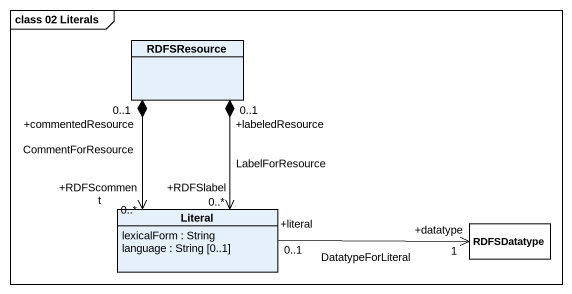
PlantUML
@startuml
mainframe class 02 Literals
hide circle
hide empty members
class RDFSResource
class Literal {
  lexicalForm : String
  language : String [0..1]
}
class RDFSDatatype #FFFFFF
RDFSResource "+commentedResource\n0..1" *--> "+RDFScomment\n0..*" Literal : CommentForResource
RDFSResource "+labeledResource\n0..1" *--> "+RDFSlabel\n0..*" Literal : LabelForResource
Literal "+literal\n0..1" -right-> "+datatype\n1" RDFSDatatype : DatatypeForLiteral
@enduml
